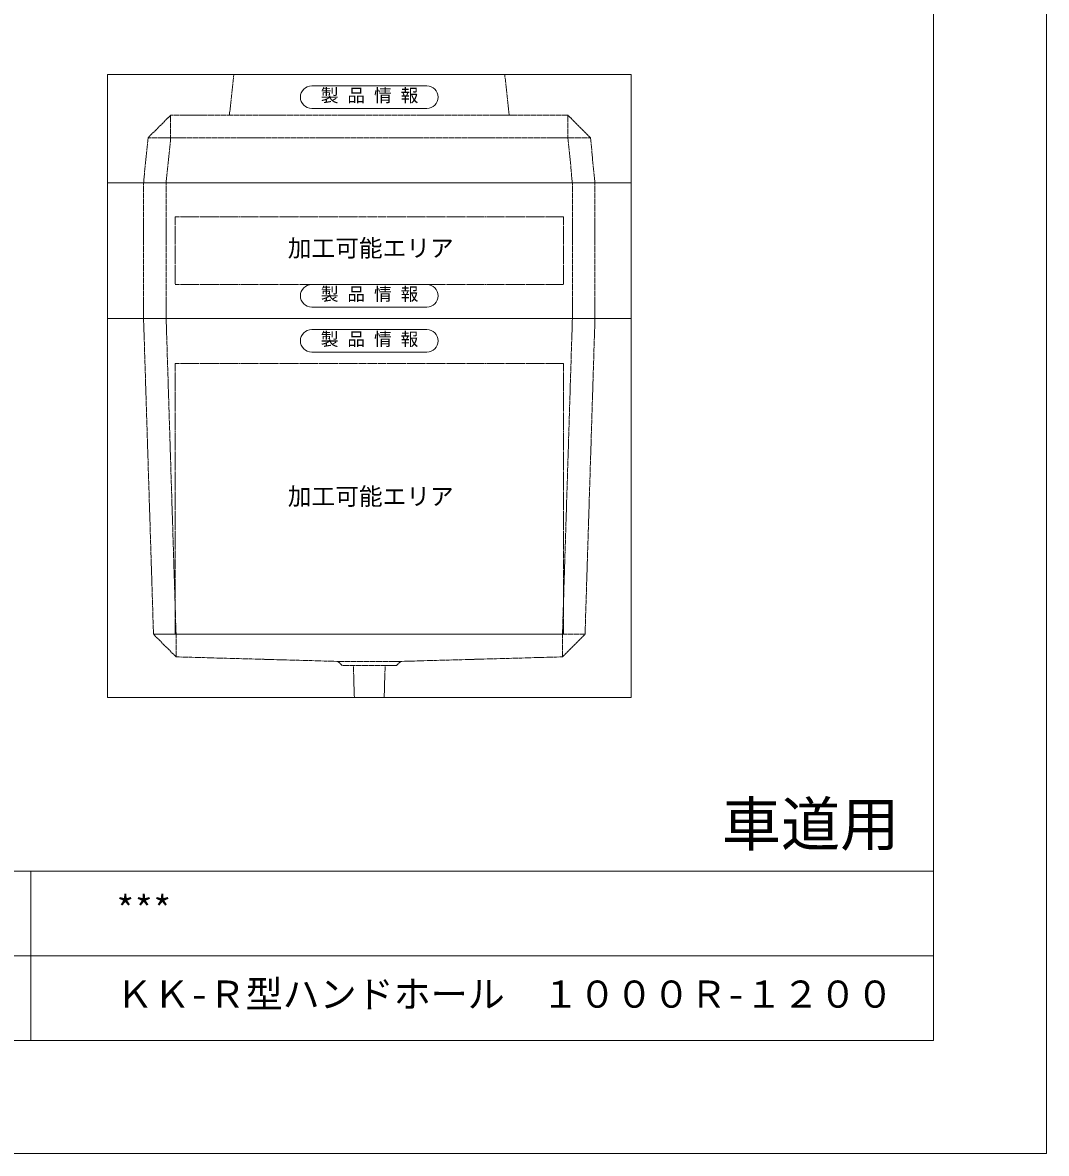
# Model space of a CAD drawing. Units: millimetres, scale not verified. Extents: x -3712 to 3712, y -2625 to 2625.
# Drawn here: x 1445 to 3712, y -2625 to -120 of the extents above; entities that cross this region are included whole.
import ezdxf
from ezdxf.enums import TextEntityAlignment as Align

# ---------------------------------------------------------------- set-up
doc = ezdxf.new("R2010")
doc.units = ezdxf.units.MM
doc.header["$LTSCALE"] = 10
doc.linetypes.add('LONG_DASHED1', pattern=[7, 6, -1])
doc.linetypes.add('LONG_DOUBLE_CHAIN', pattern=[21.8, 18, -1, 0.6, -0.6, 0.6, -1])
for name, color, linetype, lineweight in [('0-0_D-TTL', 7, 'Continuous', 9), ('0-1_Defpoints', 7, 'Continuous', 9), ('0-2_D-TTL-FRAM1', 134, 'Continuous', 9), ('0-3_D-TTL-TXT', 7, 'Continuous', 9), ('0-8_D-STR', 7, 'LONG_DASHED1', 9), ('0-9_D-STR-STR1', 7, 'Continuous', 9), ('0-A_D-STR-STR5', 1, 'LONG_DOUBLE_CHAIN', 9)]:
    doc.layers.add(name, color=color, linetype=linetype, lineweight=lineweight)
doc.styles.add('ＭＳ ゴシック', font='')
doc.styles.get('ＭＳ ゴシック').set_extended_font_data('MS Gothic')

# ---------------------------------------------------------------- blocks, each defined once
blk = doc.blocks.new('A$C4DE05FD1')
at = {"layer": '0-0_D-TTL', "color": 134}
for p in [(57400, 38000), (2000, 2000)]:
    blk.add_line(p, (57400, 2000), dxfattribs=at)
at = {"layer": '0-1_Defpoints', "color": 134}
for p in [(59400, 42000), (0, 0)]:
    blk.add_line(p, (59400, 0), dxfattribs=at)
at = {"layer": '0-2_D-TTL-FRAM1'}
for p, q in [((19400, 5000), (57400, 5000)), ((41400, 5000), (41400, 2000)), ((32400, 3500), (57400, 3500))]:
    blk.add_line(p, q, dxfattribs=at)
blk = doc.blocks.new('A$C4A6C5A6A')
at = {"layer": '0-9_D-STR-STR1'}
for p, q in [((-1275, 0), (1275, 0)), ((-1275, -500), (1275, -500))]:
    blk.add_line(p, q, dxfattribs=at)
for centre, start, end in [((-1275, -250), 90, 270), ((1275, -250), 270, 90)]:
    blk.add_arc(centre, 250, start, end, dxfattribs=at)
at = {"layer": '0-9_D-STR-STR1', "style": 'ＭＳ ゴシック'}
blk.add_text('製 品 情 報', height=288.6, dxfattribs=at).set_placement((-1074.8, -441.3), align=Align.BOTTOM_LEFT)
blk = doc.blocks.new('A$C7B423340')
at = {"layer": '0-8_D-STR', "linetype": 'Continuous'}
for p, q in [((-5800, 2400), (5800, 2400)), ((-5800, 0), (-5800, 2400)), ((5800, 2400), (5800, 0)), ((-5800, 0), (5800, 0))]:
    blk.add_line(p, q, dxfattribs=at)
at = {"layer": '0-8_D-STR'}
for p, q in [((-3000, 2400), (-3100, 1500)), ((3000, 2400), (3100, 1500)), ((-4900, 1000), (-4400, 1500)), ((4400, 1500), (-4400, 1500)), ((-4400, 1000), (-4400, 1500)), ((4900, 1000), (4400, 1500)), ((4400, 1000), (4400, 1500)), ((-4900, 1000), (-5000, 0)), ((4900, 1000), (-4900, 1000)), ((-4400, 1000), (-4500, 0)), ((4400, 1000), (4500, 0)), ((4900, 1000), (5000, 0))]:
    blk.add_line(p, q, dxfattribs=at)
at = {"layer": '0-9_D-STR-STR1'}
blk.add_blockref('A$C4A6C5A6A', (0, 2150), dxfattribs=at)
blk = doc.blocks.new('A$C44F45096')
at = {"layer": '0-8_D-STR', "linetype": 'Continuous'}
for p, q in [((-5800, -3000), (-5800, 0)), ((5800, -3000), (-5800, -3000))]:
    blk.add_line(p, q, dxfattribs=at)
at = {"layer": '0-8_D-STR'}
for p, q in [((-5000, 0), (-5000, -3000)), ((-4500, 0), (-4500, -3000)), ((4500, 0), (4500, -3000)), ((5000, 0), (5000, -3000))]:
    blk.add_line(p, q, dxfattribs=at)
at = {"layer": '0-8_D-STR', "linetype": 'Continuous'}
blk.add_lwpolyline([(5800, -3000), (5800, 0), (-5800, 0)], dxfattribs=at)
at = {"layer": '0-A_D-STR-STR5'}
for p, q in [((4300, -750), (4300, -2250)), ((4300, -2250), (-4300, -2250))]:
    blk.add_line(p, q, dxfattribs=at)
blk.add_lwpolyline([(4300, -750), (-4300, -750), (-4300, -2250)], dxfattribs=at)
at = {"layer": '0-9_D-STR-STR1'}
blk.add_blockref('A$C4A6C5A6A', (0, -2250), dxfattribs=at)
blk = doc.blocks.new('A$C75A5130E')
at = {"layer": '0-8_D-STR', "linetype": 'Continuous'}
for p, q in [((-5800, 0), (5800, 0)), ((-5800, -8400), (-5800, 0)), ((5800, -8400), (5800, 0)), ((-5800, -8400), (5800, -8400))]:
    blk.add_line(p, q, dxfattribs=at)
at = {"layer": '0-8_D-STR'}
for p, q in [((-5000, 0), (-4780, -7000)), ((-4500, 0), (-4280, -7000)), ((4500, 0), (4280, -7000)), ((5000, 0), (4780, -7000)), ((-4280, -7500), (-4780, -7000)), ((-4780, -7000), (4780, -7000)), ((-4280, -7500), (-4280, -7000)), ((4280, -7500), (4780, -7000)), ((4280, -7500), (4280, -7000)), ((-4280, -7500), (-700, -7600)), ((4280, -7500), (700, -7600)), ((-600, -7690), (-700, -7600)), ((700, -7600), (-700, -7600)), ((600, -7690), (-600, -7690)), ((-329.8, -8400), (-352.5, -7690)), ((329.8, -8400), (352.5, -7690)), ((600, -7690), (700, -7600))]:
    blk.add_line(p, q, dxfattribs=at)
at = {"layer": '0-A_D-STR-STR5'}
for p, q in [((4300, -1000), (4300, -7000)), ((4300, -7000), (-4300, -7000))]:
    blk.add_line(p, q, dxfattribs=at)
blk.add_lwpolyline([(4300, -1000), (-4300, -1000), (-4300, -7000)], dxfattribs=at)
at = {"layer": '0-9_D-STR-STR1'}
blk.add_blockref('A$C4A6C5A6A', (0, -250), dxfattribs=at)

msp = doc.modelspace()

# ---------------------------------------------------------------- block references
at = {"layer": '0-0_D-TTL', "xscale": 0.125, "yscale": 0.125}
msp.add_blockref('A$C4DE05FD1', (-3712.5, -2625), dxfattribs=at)
at = {"layer": '0-8_D-STR', "xscale": 0.1, "yscale": 0.1}
for name, p in [('A$C7B423340', (2212.5, -475)), ('A$C44F45096', (2212.5, -475)), ('A$C75A5130E', (2212.5, -775))]:
    msp.add_blockref(name, p, dxfattribs=at)

# ---------------------------------------------------------------- texts
at = {"layer": '0-3_D-TTL-TXT', "style": 'ＭＳ ゴシック'}
for s, height, p in [('車道用', 96.21, (2993.32, -1972.31)), ('***', 60.12, (1651.65, -2132.75)), ('ＫＫ-Ｒ型ハンドホール\u3000１０００Ｒ-１２００', 60.12, (1651.65, -2320.25))]:
    msp.add_text(s, height=height, dxfattribs=at).set_placement(p, align=Align.BOTTOM_LEFT)
at = {"layer": '0-A_D-STR-STR5', "style": 'ＭＳ ゴシック'}
for p in [(2032.02, -650.25), (2032.02, -1200.25)]:
    msp.add_text('加工可能エリア', height=38.49, dxfattribs=at).set_placement(p, align=Align.BOTTOM_LEFT)

doc.saveas('drawing.dxf')
